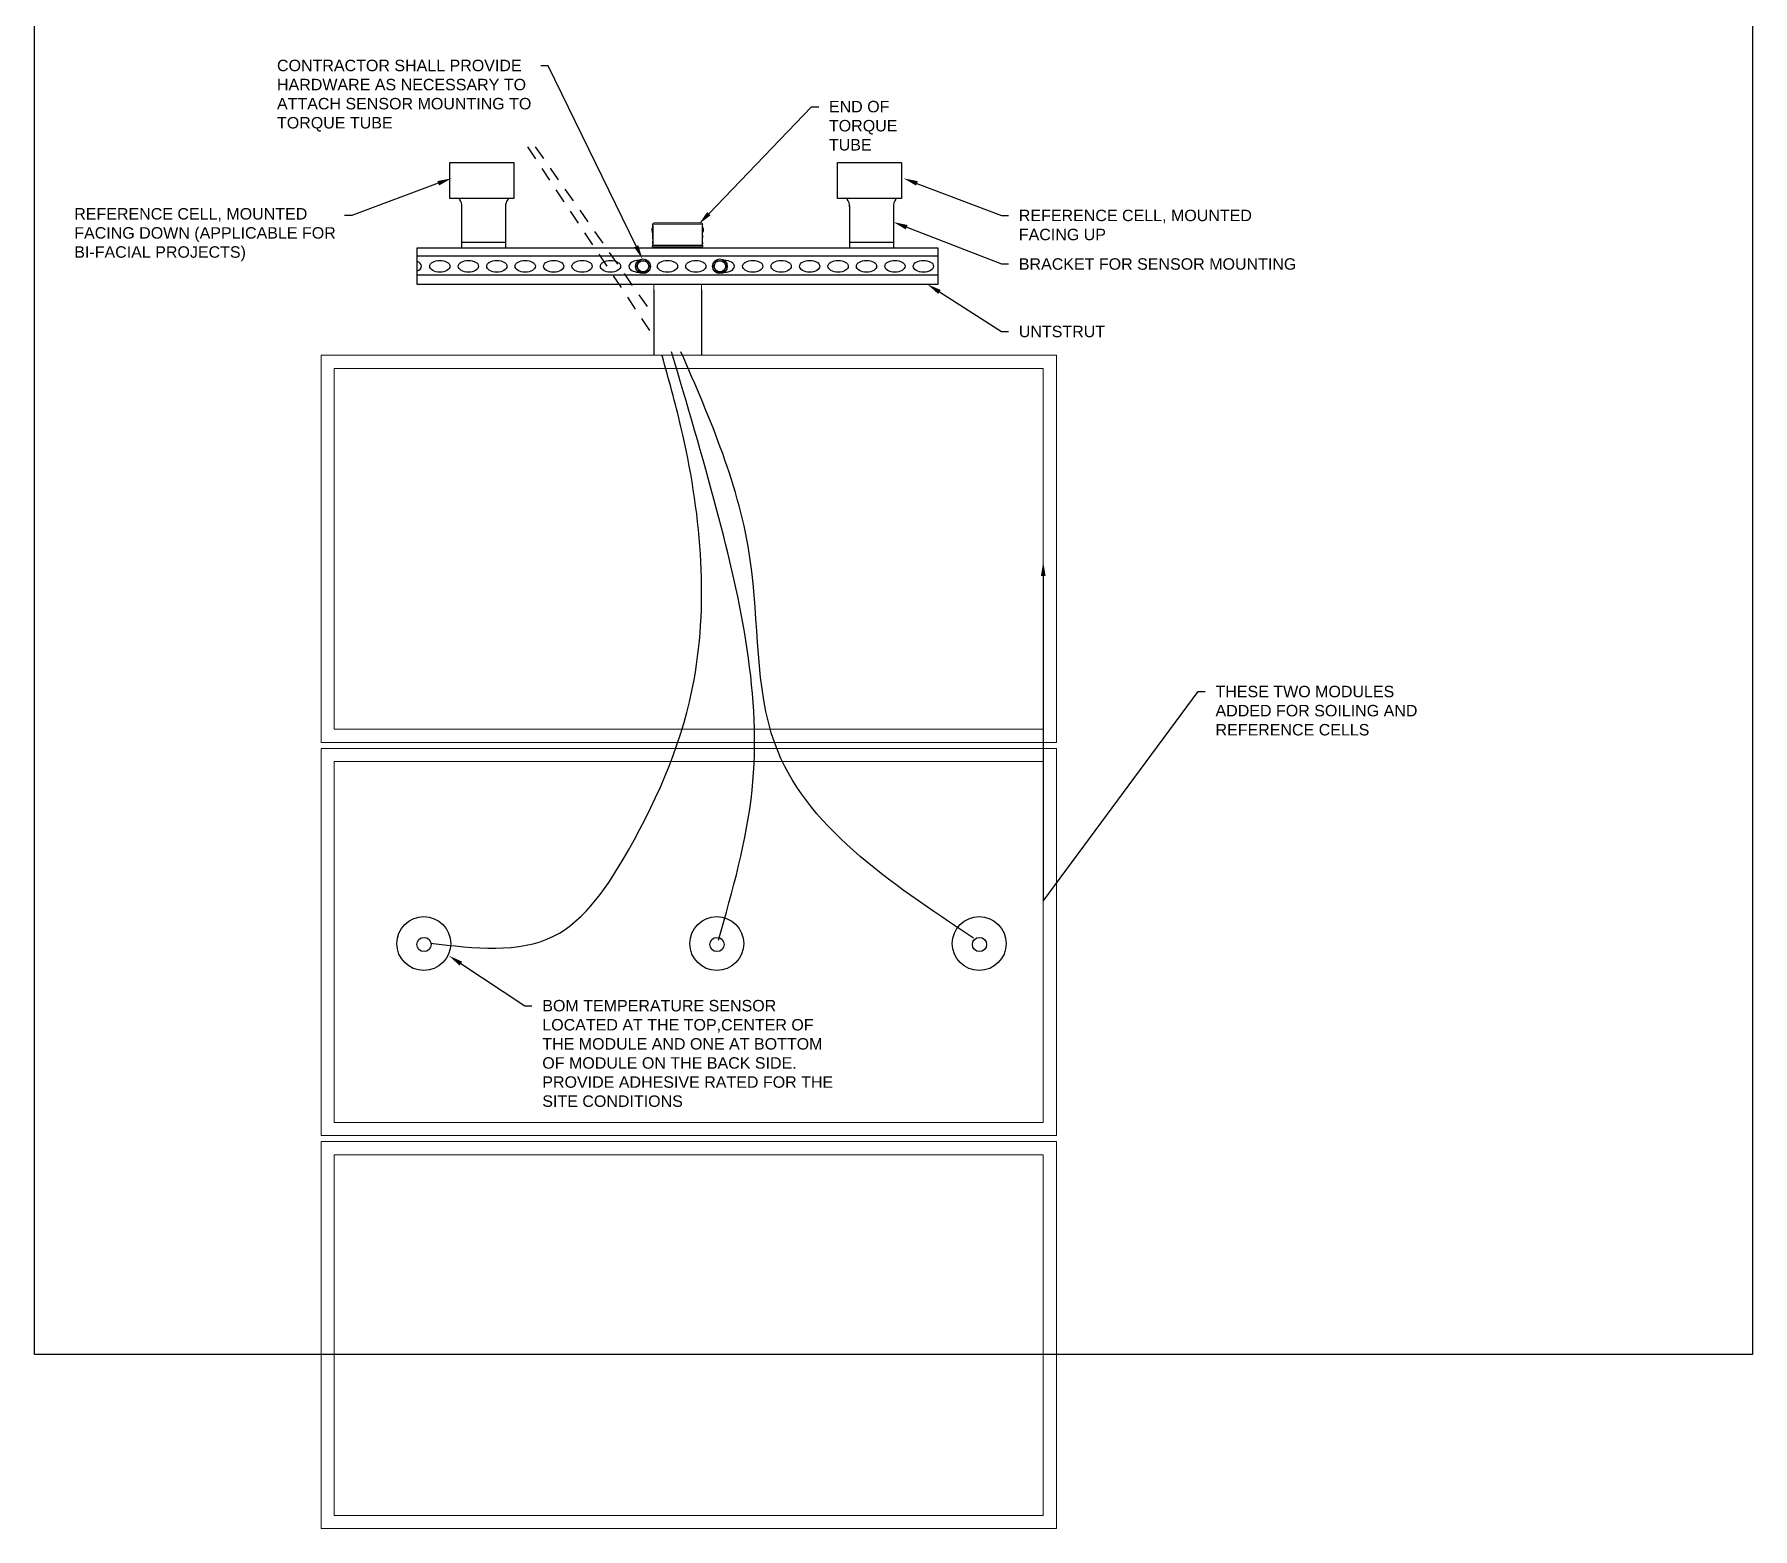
# Model space of a CAD drawing. Header units: feet. Extents: x -4 to 661, y -10 to 600.
# Drawn here: x 628.25 to 643.24, y 575.32 to 588.37 of the extents above; entities that cross this region are included whole.
import ezdxf
from ezdxf import colors
from ezdxf.entities.mleader import LeaderData, LeaderLine
from ezdxf.math import Vec2, Vec3

# ---------------------------------------------------------------- set-up
doc = ezdxf.new("R2010")
doc.units = ezdxf.units.FT
doc.header["$MEASUREMENT"] = 0
doc.linetypes.add('HIDDEN2', pattern=[0.1875, 0.125, -0.0625])
for name, color, linetype in [('E-CABL-INST-MET', 94, 'CAT5_CABLE'), ('E-DETAIL-THIN', 87, 'Continuous'), ('E-DETL', 7, 'Continuous'), ('E-TEXT', 7, 'Continuous'), ('G-ANNO-TEXT', 1, 'Continuous')]:
    doc.layers.add(name, color=color, linetype=linetype)
doc.styles.add('NEI-A', font='arial.ttf')
doc.styles.get("Standard").update_dxf_attribs({"font": 'arial.ttf'})
doc.linetypes.add('CAT5_CABLE', pattern='A,1,-0.12,["CAT5",Standard,S=0.1,R=0,X=-0.08,Y=-0.05],-0.3', length=1.42)

msp = doc.modelspace()

# ---------------------------------------------------------------- linework, layer by layer
at = {"linetype": 'Continuous', "lineweight": 15}
for p, q in [((633.64, 586.685), (633.637, 586.679)), ((633.637, 586.679), (633.639, 586.678)), ((633.639, 586.678), (633.641, 586.684)), ((633.64, 586.685), (633.641, 586.684)), ((633.641, 586.713), (633.641, 586.694)), ((634.078, 586.713), (633.641, 586.713)), ((633.641, 586.694), (633.643, 586.694)), ((633.643, 586.7), (633.645, 586.7)), ((633.643, 586.694), (633.643, 586.7)), ((633.644, 586.676), (633.645, 586.679)), ((633.645, 586.54), (633.645, 586.7)), ((633.65, 586.722), (634.07, 586.722)), ((633.763, 586.722), (633.763, 586.722)), ((634.075, 586.7), (634.076, 586.7)), ((634.075, 586.7), (634.075, 586.54)), ((634.075, 586.676), (634.075, 586.679)), ((634.076, 586.694), (634.076, 586.7)), ((634.078, 586.694), (634.076, 586.694)), ((634.078, 586.694), (634.078, 586.713)), ((634.079, 586.685), (634.078, 586.684)), ((634.08, 586.678), (634.078, 586.684)), ((634.082, 586.679), (634.079, 586.685)), ((634.082, 586.679), (634.08, 586.678)), ((633.637, 586.644), (633.639, 586.638)), ((633.637, 586.644), (633.638, 586.644)), ((633.641, 586.638), (633.638, 586.644)), ((633.639, 586.638), (633.641, 586.638)), ((634.08, 586.524), (633.64, 586.524)), ((633.641, 586.616), (633.643, 586.616)), ((633.641, 586.612), (633.641, 586.597)), ((633.641, 586.547), (633.641, 586.54)), ((633.645, 586.54), (633.641, 586.54)), ((633.641, 586.531), (633.641, 586.527)), ((633.641, 586.531), (633.643, 586.531)), ((633.641, 586.527), (634.078, 586.527)), ((633.642, 586.55), (633.642, 586.612)), ((633.642, 586.55), (633.645, 586.55)), ((633.645, 586.642), (633.643, 586.646)), ((634.075, 586.642), (634.076, 586.646)), ((634.075, 586.55), (634.077, 586.55)), ((634.079, 586.54), (634.075, 586.54)), ((634.078, 586.616), (634.076, 586.616)), ((634.076, 586.531), (634.078, 586.531)), ((634.077, 586.55), (634.077, 586.612)), ((634.078, 586.527), (634.078, 586.531)), ((634.079, 586.638), (634.081, 586.644)), ((634.08, 586.638), (634.079, 586.638)), ((634.079, 586.596), (634.079, 586.612)), ((634.079, 586.54), (634.079, 586.547)), ((634.08, 586.638), (634.082, 586.644)), ((634.082, 586.644), (634.081, 586.644)), ((634.076, 586.515), (633.643, 586.515)), ((633.651, 586.515), (633.651, 586.501)), ((634.068, 586.501), (634.068, 586.515)), ((633.651, 586.187), (633.651, 586.138)), ((633.651, 586.087), (633.651, 585.942)), ((634.068, 586.138), (634.068, 586.187)), ((634.068, 585.942), (634.068, 586.087)), ((630.748, 585.568), (630.748, 582.188)), ((637.165, 585.568), (630.748, 585.568)), ((637.165, 582.188), (637.165, 585.568)), ((637.05, 585.453), (630.863, 585.453)), ((630.863, 585.453), (630.863, 582.303)), ((637.05, 582.303), (637.05, 585.453)), ((630.748, 582.188), (637.165, 582.188)), ((630.863, 582.303), (637.05, 582.303)), ((630.748, 582.136), (630.748, 578.757)), ((637.165, 582.136), (630.748, 582.136)), ((637.05, 582.021), (630.863, 582.021)), ((630.863, 582.021), (630.863, 578.871)), ((637.05, 578.871), (637.05, 582.021)), ((637.165, 578.757), (637.165, 582.136)), ((630.748, 578.757), (637.165, 578.757)), ((630.863, 578.871), (637.05, 578.871)), ((630.748, 578.704), (630.748, 575.325)), ((637.165, 578.704), (630.748, 578.704)), ((637.05, 578.589), (630.863, 578.589)), ((630.863, 578.589), (630.863, 575.44)), ((637.05, 575.44), (637.05, 578.589)), ((637.165, 575.325), (637.165, 578.704)), ((630.863, 575.44), (637.05, 575.44)), ((630.748, 575.325), (637.165, 575.325))]:
    msp.add_line(p, q, dxfattribs=at)
msp.add_lwpolyline([(628.247, 597.344), (643.24, 597.344), (643.24, 576.844), (628.247, 576.844)], close=True)
for centre, radius, start, end in [((633.685, 586.66), 0.0512, 159, 199), ((633.685, 586.66), 0.0494, 159, 199), ((633.617, 586.694), 0.0245, 339, 0), ((633.65, 586.713), 0.00826, 90, 180), ((633.617, 586.694), 0.0263, 339, 0), ((633.685, 586.66), 0.0444, 159, 199), ((634.07, 586.713), 0.00826, 0, 90), ((634.034, 586.66), 0.0444, 341, 21), ((634.102, 586.694), 0.0263, 180, 201), ((634.102, 586.694), 0.0245, 180, 201), ((634.034, 586.66), 0.0494, 341, 21), ((634.034, 586.66), 0.0512, 341, 21), ((633.643, 586.52), 0.00516, 131.2243, 270), ((633.591, 586.621), 0.0508, 354, 19), ((633.636, 586.527), 0.00499, 311.2243, 0), ((633.591, 586.621), 0.0526, 354, 19), ((633.624, 586.618), 0.018, 340.8408, 354), ((633.624, 586.618), 0.0198, 342.5437, 354), ((634.128, 586.621), 0.0526, 161, 186), ((634.096, 586.618), 0.0198, 186, 197.4563), ((634.076, 586.52), 0.00516, 270, 48.7757), ((634.128, 586.621), 0.0508, 161, 186), ((634.096, 586.618), 0.018, 186, 199.1675), ((634.083, 586.527), 0.00499, 180, 228.7757)]:
    msp.add_arc(centre, radius, start, end, dxfattribs=at)
for points, knots in [([(633.642, 586.572), (633.642, 586.57), (633.642, 586.566), (633.642, 586.559), (633.641, 586.552), (633.641, 586.548), (633.64, 586.546), (633.641, 586.546), (633.641, 586.547)], [0, 0, 0, 0, 0.111116, 0.324125, 0.539621, 0.757009, 0.974515, 1, 1, 1, 1]), ([(633.642, 586.612), (633.642, 586.612), (633.641, 586.612), (633.641, 586.612), (633.641, 586.612)], [0, 0, 0, 0, 0.686842, 1, 1, 1, 1]), ([(633.641, 586.597), (633.641, 586.596), (633.641, 586.596), (633.641, 586.596), (633.641, 586.596), (633.641, 586.596), (633.641, 586.596), (633.641, 586.596), (633.641, 586.596), (633.641, 586.595), (633.641, 586.595), (633.641, 586.593), (633.641, 586.59), (633.642, 586.586), (633.642, 586.582), (633.642, 586.578), (633.642, 586.576), (633.642, 586.575)], [0, 0, 0, 0, 0.013789, 0.021841, 0.024614, 0.026637, 0.029151, 0.033646, 0.045309, 0.104191, 0.241814, 0.386655, 0.530267, 0.672549, 0.813126, 0.952159, 1, 1, 1, 1]), ([(633.641, 586.597), (633.641, 586.597), (633.64, 586.597), (633.641, 586.595), (633.641, 586.591), (633.642, 586.584), (633.642, 586.577), (633.642, 586.573), (633.642, 586.572)], [0, 0, 0, 0, 0.048586, 0.263725, 0.476748, 0.688237, 0.899038, 1, 1, 1, 1]), ([(633.642, 586.575), (633.642, 586.575), (633.642, 586.572), (633.642, 586.568), (633.642, 586.563), (633.642, 586.559), (633.641, 586.555), (633.641, 586.552), (633.641, 586.549), (633.641, 586.548), (633.641, 586.548), (633.641, 586.548), (633.641, 586.548), (633.641, 586.548), (633.641, 586.548), (633.641, 586.547), (633.641, 586.547), (633.641, 586.547), (633.641, 586.547)], [0, 0, 0, 0, 0.058547, 0.170922, 0.284286, 0.398003, 0.513279, 0.630316, 0.748003, 0.867635, 0.927074, 0.957023, 0.971308, 0.974305, 0.976261, 0.978098, 0.981448, 1, 1, 1, 1]), ([(633.641, 586.54), (633.641, 586.541), (633.642, 586.541), (633.642, 586.542), (633.642, 586.545), (633.642, 586.548), (633.642, 586.55), (633.642, 586.55)], [0, 0, 0, 0, 0.21593, 0.431851, 0.647863, 0.862837, 1, 1, 1, 1]), ([(633.645, 586.54), (633.645, 586.539), (633.645, 586.537), (633.644, 586.534), (633.644, 586.532), (633.644, 586.531), (633.643, 586.531), (633.643, 586.531)], [0, 0, 0, 0, 0.211283, 0.422508, 0.635356, 0.85103, 1, 1, 1, 1]), ([(634.076, 586.531), (634.076, 586.531), (634.076, 586.531), (634.075, 586.533), (634.075, 586.535), (634.075, 586.538), (634.075, 586.54), (634.075, 586.54)], [0, 0, 0, 0, 0.217298, 0.434595, 0.651666, 0.866613, 1, 1, 1, 1]), ([(634.079, 586.612), (634.079, 586.612), (634.079, 586.612), (634.078, 586.612), (634.077, 586.612)], [0, 0, 0, 0, 0.331205, 1, 1, 1, 1]), ([(634.077, 586.572), (634.077, 586.572), (634.077, 586.575), (634.077, 586.582), (634.078, 586.589), (634.078, 586.594), (634.079, 586.597), (634.079, 586.597), (634.079, 586.596)], [0, 0, 0, 0, 0.033901, 0.246248, 0.460934, 0.677905, 0.895712, 1, 1, 1, 1]), ([(634.077, 586.573), (634.077, 586.574), (634.077, 586.576), (634.077, 586.58), (634.078, 586.585), (634.078, 586.588), (634.078, 586.592), (634.078, 586.594), (634.079, 586.595), (634.079, 586.596), (634.079, 586.596), (634.079, 586.596), (634.079, 586.596), (634.079, 586.596), (634.079, 586.596), (634.079, 586.596), (634.079, 586.596), (634.079, 586.596), (634.079, 586.596), (634.079, 586.596)], [0, 0, 0, 0, 0.066628, 0.195369, 0.325232, 0.45616, 0.589128, 0.723747, 0.859246, 0.927624, 0.961404, 0.970002, 0.975313, 0.976743, 0.977683, 0.978475, 0.979652, 0.985212, 1, 1, 1, 1]), ([(634.078, 586.55), (634.078, 586.55), (634.078, 586.551), (634.078, 586.553), (634.078, 586.557), (634.077, 586.561), (634.077, 586.566), (634.077, 586.57), (634.077, 586.572), (634.077, 586.573)], [0, 0, 0, 0, 0.084318, 0.25566, 0.424019, 0.591265, 0.756021, 0.919904, 1, 1, 1, 1]), ([(634.079, 586.547), (634.079, 586.547), (634.079, 586.547), (634.078, 586.551), (634.078, 586.557), (634.077, 586.564), (634.077, 586.569), (634.077, 586.572)], [0, 0, 0, 0, 0.185203, 0.399125, 0.611256, 0.822366, 1, 1, 1, 1]), ([(634.077, 586.55), (634.077, 586.549), (634.077, 586.547), (634.077, 586.544), (634.077, 586.542), (634.078, 586.541), (634.078, 586.54), (634.078, 586.54)], [0, 0, 0, 0, 0.212762, 0.425488, 0.63923, 0.854599, 1, 1, 1, 1]), ([(634.079, 586.548), (634.079, 586.548), (634.079, 586.548), (634.079, 586.548), (634.079, 586.548), (634.078, 586.549), (634.078, 586.55)], [0, 0, 0, 0, 0.011378, 0.245496, 0.723978, 1, 1, 1, 1]), ([(634.079, 586.546), (634.079, 586.546), (634.079, 586.546), (634.079, 586.546), (634.079, 586.547)], [0, 0, 0, 0, 0.216383, 1, 1, 1, 1])]:
    msp.add_open_spline(points, degree=3, knots=knots, dxfattribs=at)
at = {"layer": 'E-CABL-INST-MET', "linetype": 'HIDDEN2'}
for points in [[(632.549, 587.386), (633.651, 585.729)], [(632.618, 587.386), (633.651, 585.91)]]:
    msp.add_lwpolyline(points, dxfattribs=at)
at = {"layer": 'E-DETAIL-THIN'}
for centre, radius in [((631.645, 580.432), 0.235), ((634.201, 580.432), 0.235), ((636.491, 580.432), 0.235), ((631.647, 580.424), 0.0622), ((634.203, 580.424), 0.0622), ((636.494, 580.424), 0.0622)]:
    msp.add_circle(centre, radius, dxfattribs=at)
for points in [[(631.703, 580.435), (632.777, 580.496), (633.431, 581.248), (634.003, 582.735), (633.889, 584.942), (633.725, 585.563)], [(634.216, 580.463), (634.51, 581.771), (634.2, 584.223), (633.807, 585.596)], [(636.44, 580.48), (634.707, 582.18), (634.494, 583.781), (633.889, 585.596)]]:
    msp.add_spline(points, degree=3, dxfattribs=at)
at = {"layer": 'E-DETL', "ltscale": 0.05}
for points in [[(636.133, 586.501), (631.585, 586.501)], [(631.585, 586.187), (636.134, 586.187), (636.134, 586.501)], [(636.134, 586.432), (631.585, 586.432)], [(633.501, 586.344), (633.529, 586.393), (633.586, 586.393), (633.614, 586.344), (633.586, 586.294), (633.529, 586.294), (633.501, 586.344)], [(634.172, 586.344), (634.2, 586.393), (634.257, 586.393), (634.285, 586.344), (634.257, 586.294), (634.2, 586.294), (634.172, 586.344)], [(631.585, 586.268), (636.134, 586.268)]]:
    msp.add_lwpolyline(points, dxfattribs=at)
for centre, radius in [((633.558, 586.344), 0.0644), ((633.558, 586.344), 0.0492), ((634.229, 586.344), 0.0644), ((634.229, 586.344), 0.0492)]:
    msp.add_circle(centre, radius, dxfattribs=at)
at = {"layer": 'E-DETL', "color": 252, "ltscale": 0.05}
for centre, start_param, end_param in [((631.537, 586.344), 2.150307, 4.132878), ((633.523, 586.344), 4.748151, 7.806691), ((634.267, 586.344), 1.578647, 4.715731)]:
    msp.add_ellipse(centre, major_axis=(-0.0882, 0), ratio=0.583902, start_param=start_param, end_param=end_param, dxfattribs=at)
for centre in [(631.785, 586.344), (632.034, 586.344), (632.282, 586.344), (632.53, 586.344), (632.778, 586.344), (633.026, 586.344), (633.274, 586.344), (633.771, 586.344), (634.019, 586.344), (634.515, 586.344), (634.763, 586.344), (635.012, 586.344), (635.26, 586.344), (635.508, 586.344), (635.756, 586.344), (636.004, 586.344)]:
    msp.add_ellipse(centre, major_axis=(-0.0882, 0), ratio=0.583902, dxfattribs=at)
at = {"layer": 'E-TEXT'}
for points in [[(631.872, 587.25), (632.431, 587.25), (632.431, 586.936), (631.872, 586.936)], [(635.256, 587.25), (635.814, 587.25), (635.814, 586.936), (635.256, 586.936)]]:
    msp.add_lwpolyline(points, close=True, dxfattribs=at)
for points in [[(632.359, 586.872), (632.359, 586.501), (631.977, 586.501), (631.977, 586.872)], [(635.742, 586.872), (635.742, 586.501), (635.361, 586.501), (635.361, 586.872)], [(632.359, 586.552), (631.977, 586.552)], [(635.742, 586.552), (635.361, 586.552)], [(631.585, 586.501), (631.585, 586.187)], [(633.651, 586.138), (633.651, 585.568)], [(634.068, 586.138), (634.068, 585.568)]]:
    msp.add_lwpolyline(points, dxfattribs=at)
for centre, start, end in [((631.877, 586.867), 356.9579, 38.825), ((632.459, 586.867), 141.175, 183.0421), ((635.26, 586.867), 356.9579, 38.825), ((635.843, 586.867), 141.175, 183.0421)]:
    msp.add_arc(centre, 0.101, start, end, dxfattribs=at)

# ---------------------------------------------------------------- leaders
at = {"layer": 'G-ANNO-TEXT'}
ml = msp.add_multileader_mtext('Standard', dxfattribs=at)
ml.set_content('CONTRACTOR SHALL PROVIDE HARDWARE AS NECESSARY TO ATTACH SENSOR MOUNTING TO TORQUE TUBE', color=256, style='NEI-A')
ml.set_leader_properties()
ml.build(insert=Vec2(0, 0))
ml.multileader.update_dxf_attribs({"dogleg_length": 0.0625, "arrow_head_size": 0.125})
ctx = ml.context
ctx.base_point, ctx.char_height, ctx.arrow_head_size, ctx.landing_gap_size, ctx.plane_origin = Vec3(630.274, 588.093), 0.1, 0.125, 0.09, Vec3(632.424, 588.525)
notes = []
notes.append((ctx, [(0, (1, 1, 0), (632.73, 588.093), (-1, 0), 0.0625, [(0, [(633.553, 586.407)], 0, [])])]))
ctx.mtext.insert, ctx.mtext.width, ctx.mtext.defined_height, ctx.mtext.flow_direction = Vec3(630.364, 588.147), 2.3998, 0.638, 5
ml = msp.add_multileader_mtext('Standard', dxfattribs=at)
ml.set_content('END OF TORQUE TUBE', color=256, style='NEI-A')
ml.set_leader_properties()
ml.build(insert=Vec2(0, 0))
ml.multileader.update_dxf_attribs({"dogleg_length": 0.0625, "arrow_head_size": 0.125})
ctx = ml.context
ctx.base_point, ctx.char_height, ctx.arrow_head_size, ctx.landing_gap_size, ctx.plane_origin = Vec3(635.09, 587.735), 0.1, 0.125, 0.09, Vec3(632.75, 591.374)
notes.append((ctx, [(1, (1, 1, 0), (635.028, 587.735), (1, 0), 0.0625, [(0, [(634.046, 586.713)], 0, [])])]))
ctx.mtext.insert, ctx.mtext.width, ctx.mtext.defined_height, ctx.mtext.flow_direction = Vec3(635.18, 587.788), 1, 0.638, 5
ml = msp.add_multileader_mtext('Standard', dxfattribs=at)
ml.set_content('REFERENCE CELL, MOUNTED FACING DOWN (APPLICABLE FOR BI-FACIAL PROJECTS)', color=256, style='NEI-A')
ml.set_leader_properties()
ml.build(insert=Vec2(0, 0))
ml.multileader.update_dxf_attribs({"dogleg_length": 0.0625, "arrow_head_size": 0.125})
ctx = ml.context
ctx.base_point, ctx.char_height, ctx.arrow_head_size, ctx.landing_gap_size, ctx.plane_origin = Vec3(628.505, 586.787), 0.1, 0.125, 0.09, Vec3(625.634, 590.148)
notes.append((ctx, [(0, (1, 1, 0), (631.016, 586.787), (-1, 0), 0.0625, [(0, [(631.888, 587.112)], 0, [])])]))
ctx.mtext.insert, ctx.mtext.width, ctx.mtext.defined_height, ctx.mtext.flow_direction = Vec3(628.595, 586.852), 2.39979, 0.638, 5
ml = msp.add_multileader_mtext('Standard', dxfattribs=at)
ml.set_content('REFERENCE CELL, MOUNTED FACING UP', color=256, style='NEI-A')
ml.set_leader_properties()
ml.build(insert=Vec2(0, 0))
ml.multileader.update_dxf_attribs({"dogleg_length": 0.0625, "arrow_head_size": 0.125})
ctx = ml.context
ctx.base_point, ctx.char_height, ctx.arrow_head_size, ctx.landing_gap_size, ctx.plane_origin = Vec3(636.747, 586.787), 0.1, 0.125, 0.09, Vec3(634.834, 590.148)
notes.append((ctx, [(1, (1, 1, 0), (636.685, 586.787), (1, 0), 0.0625, [(0, [(635.831, 587.112)], 0, [])])]))
ctx.mtext.insert, ctx.mtext.width, ctx.mtext.defined_height, ctx.mtext.flow_direction = Vec3(636.837, 586.838), 2.50202, 0.638, 5
ml = msp.add_multileader_mtext('Standard', dxfattribs=at)
ml.set_content('BRACKET FOR SENSOR MOUNTING', color=256, style='NEI-A')
ml.set_leader_properties()
ml.build(insert=Vec2(0, 0))
ml.multileader.update_dxf_attribs({"dogleg_length": 0.0625, "arrow_head_size": 0.125})
ctx = ml.context
ctx.base_point, ctx.char_height, ctx.arrow_head_size, ctx.landing_gap_size, ctx.plane_origin = Vec3(636.747, 586.364), 0.1, 0.125, 0.09, Vec3(634.834, 589.64)
notes.append((ctx, [(1, (1, 1, 0), (636.685, 586.364), (1, 0), 0.0625, [(0, [(635.742, 586.73)], 0, [])])]))
ctx.mtext.insert, ctx.mtext.width, ctx.mtext.defined_height, ctx.mtext.flow_direction = Vec3(636.837, 586.414), 2.41389, 0.638, 5
ml = msp.add_multileader_mtext('Standard', dxfattribs=at)
ml.set_content('UNTSTRUT', color=256, style='NEI-A')
ml.set_leader_properties()
ml.build(insert=Vec2(0, 0))
ml.multileader.update_dxf_attribs({"dogleg_length": 0.0625, "arrow_head_size": 0.125})
ctx = ml.context
ctx.base_point, ctx.char_height, ctx.arrow_head_size, ctx.landing_gap_size, ctx.plane_origin = Vec3(636.747, 585.774), 0.1, 0.125, 0.09, Vec3(634.834, 589.077)
notes.append((ctx, [(1, (1, 1, 0), (636.685, 585.774), (1, 0), 0.0625, [(0, [(636.039, 586.187)], 0, [])])]))
ctx.mtext.insert, ctx.mtext.width, ctx.mtext.defined_height, ctx.mtext.flow_direction = Vec3(636.837, 585.825), 1, 0.638, 5
ml = msp.add_multileader_mtext('Standard', dxfattribs=at)
ml.set_content('THESE TWO MODULES ADDED FOR SOILING AND REFERENCE CELLS', color=256, style='NEI-A')
ml.set_leader_properties()
ml.build(insert=Vec2(0, 0))
ml.multileader.update_dxf_attribs({"dogleg_length": 0.0625, "arrow_head_size": 0.125})
ctx = ml.context
ctx.base_point, ctx.char_height, ctx.arrow_head_size, ctx.landing_gap_size, ctx.plane_origin = Vec3(638.463, 582.632), 0.1, 0.125, 0.09, Vec3(622.309, 589.001)
notes.append((ctx, [(1, (1, 1, 0), (638.401, 582.632), (1, 0), 0.0625, [(1, [(637.05, 583.765), (637.05, 580.802)], 0, [])])]))
ctx.mtext.insert, ctx.mtext.width, ctx.mtext.defined_height, ctx.mtext.flow_direction = Vec3(638.553, 582.682), 1.87113, 0.638, 5
ml = msp.add_multileader_mtext('Standard', dxfattribs=at)
ml.set_content('BOM TEMPERATURE SENSOR LOCATED AT THE TOP,CENTER OF THE MODULE AND ONE AT BOTTOM OF MODULE ON THE BACK SIDE. PROVIDE ADHESIVE RATED FOR THE SITE CONDITIONS', color=256, style='NEI-A')
ml.set_leader_properties()
ml.build(insert=Vec2(0, 0))
ml.multileader.update_dxf_attribs({"dogleg_length": 0.0625, "arrow_head_size": 0.125})
ctx = ml.context
ctx.base_point, ctx.char_height, ctx.arrow_head_size, ctx.landing_gap_size, ctx.plane_origin = Vec3(632.589, 579.889), 0.1, 0.125, 0.09, Vec3(628.257, 585.963)
notes.append((ctx, [(1, (1, 1, 0), (632.526, 579.889), (1, 0), 0.0625, [(0, [(631.864, 580.326)], 0, [])])]))
ctx.mtext.insert, ctx.mtext.width, ctx.mtext.defined_height, ctx.mtext.flow_direction = Vec3(632.679, 579.94), 2.57132, 0.638, 5
for ctx, leaders in notes:
    for number, flags, end, landing, length, lines in leaders:
        leader = LeaderData()
        leader.index, (leader.has_last_leader_line, leader.has_dogleg_vector, leader.attachment_direction) = number, flags
        leader.last_leader_point, leader.dogleg_vector, leader.dogleg_length = Vec3(end), Vec3(landing), length
        for number, points, colour, breaks in lines:
            line = LeaderLine()
            line.index, line.vertices, line.color, line.breaks = number, Vec3.list(points), colors.encode_raw_color(colour), breaks
            leader.lines.append(line)
        ctx.leaders.append(leader)

doc.saveas('drawing.dxf')
